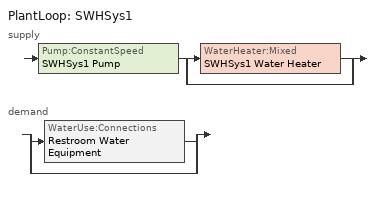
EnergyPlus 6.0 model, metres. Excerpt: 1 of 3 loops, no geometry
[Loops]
PlantLoop 'SWHSys1'
 supply: Pump:ConstantSpeed 'SWHSys1 Pump' > split
  | WaterHeater:Mixed 'SWHSys1 Water Heater'
  | bypass
 demand: split
  | WaterUse:Connections 'Restroom Water Equipment'
  | bypass
[WaterUse:Connections]
Restroom Water Equipment: Water Use Equipment 1=Restroom Water Equipment
[WaterUse:Equipment]
Restroom Water Equipment: Peak Flow Rate {m3/s}=1.89278e-05; Flow Rate Fraction Schedule=BLDG_OCC_SCH; Target Temperature Schedule=Restroom Water Equipment Temp Sched; Hot Water Supply Temperature Schedule Name  {C}=Restroom Water Equipment Hot Supply Temp Sched; Zone=Restroom; Sensible Fraction Schedule=Restroom Water Equipment Sensible fract sched; Latent Fraction Schedule=Restroom Water Equipment Latent fract sched
[SetpointManager:Scheduled]
SWHSys1 Loop Setpoint Manager: Control Variable {TEMP}=Temperature; Schedule=SWHSys1-Loop-Temp-Schedule; Setpoint Node=SWHSys1 Supply Outlet Node
[PlantLoop]
SWHSys1: Fluid Type {WATER}=Water; Loop Equipment Operation Scheme=SWHSys1 Loop Operation Scheme List; Maximum Loop Temperature {C}=60; Minimum Loop Temperature {C}=10; Maximum Loop Flow Rate {m3/s}=AUTOSIZE; Minimum Loop Flow Rate {m3/s}=0; Loop Volume {m3}=AUTOSIZE; Load Distribution Scheme {OPTIMAL | SEQUENTIAL}=Optimal
[Sizing:Plant]
SWHSys1: Loop Type {COOLING | HEATING}=Heating; Design Loop Exit Temperature {C}=60; Design Loop Temperature Difference {C}=5
[PlantEquipmentOperationSchemes]
SWHSys1 Loop Operation Scheme List: Control Scheme 1 Object Type {*******}=PlantEquipmentOperation:HeatingLoad; Control Scheme 1=SWHSys1 Operation Scheme; Control Scheme 1 Schedule=PlantOnSched
[PlantEquipmentOperation:HeatingLoad]
SWHSys1 Operation Scheme: Load Range 1 Lower Limit {W}=0; Load Range 1 Upper Limit {W}=1000000000000000; Priority Control 1 Equipment List=SWHSys1 Equipment List
[PlantEquipmentList]
SWHSys1 Equipment List: SWHSys1 Water Heater
[Pump:ConstantSpeed]
SWHSys1 Pump: Rated Flow Rate {m3/s}=AUTOSIZE; Rated Pump Head {Pa} [179352 Pa = 60 ft]=0.1; Rated Power Consumption {W}=AUTOSIZE; Motor Efficiency=1; Fraction of Motor Inefficiencies to Fluid Stream=0
[WaterHeater:Mixed]
SWHSys1 Water Heater: Tank Volume {m3}=0.1893; Setpoint Temperature Schedule=SWHSys1 Water Heater Setpoint Temperature Schedule Name; Deadband Temperature Difference {deltaC}=2; Maximum Temperature Limit {C}=82.2222; Heater Control Type {Cycle | Modulate}=Cycle; Heater Maximum Capacity {W}=845000; Heater Fuel Type=ELECTRICITY; Heater Thermal Efficiency=0.9; Off Cycle Parasitic Fuel Consumption Rate {W}=20; Off Cycle Parasitic Fuel Type=ELECTRICITY; Off Cycle Parasitic Heat Fraction To Tank=0.9; On Cycle Parasitic Fuel Type=ELECTRICITY; Ambient Temperature Indicator {Schedule | Zone | Outdoors}=SCHEDULE; Ambient Temperature Schedule=SWHSys1 Water Heater Ambient Temperature Schedule Name; Off Cycle Loss Coefficient to Ambient Temperature {W/K}=6; On Cycle Loss Coefficient to Ambient Temperature {W/K}=6; Use Side Effectiveness=1; Source Side Effectiveness=1; Use Side Design Flow Rate=AUTOSIZE; Source Side Design Flow Rate=AUTOSIZE; Indirect Water Heater Recovery Time=1.5
[UtilityCost:Tariff] Group=Comm Elect
Name | Output Meter | Conversion Factor Choice | Season Schedule | Demand Window Length | Monthly Charge or Variable
SCE_GS-1_GeneralService | ElectricityNet:Facility | kWh | SCESeasonsSchedule | HalfHour | 15.25
CA_EIAMonthlyRateGas | Gas:Facility | MCF |  |  | 0
[UtilityCost:Charge:Simple]
Name | Charge Variable | Tariff | Source Variable | Season | Category Variable | Cost per Unit Value or Variable
 | SummerDeliveryOnPeakEnergyCharge | SCE_TOU-8_GeneralServiceLarge | PeakEnergy | Summer | EnergyCharges | 0.01676
 | SummerDeliveryOffPeakEnergyCharge | SCE_TOU-8_GeneralServiceLarge | OffPeakEnergy | Summer | EnergyCharges | 0.01676
 | SummerDeliveryMidPeakEnergyCharge | SCE_TOU-8_GeneralServiceLarge | MidPeakEnergy | Summer | EnergyCharges | 0.01676
 | WinterDeliveryOffPeakEnergyCharge | SCE_TOU-8_GeneralServiceLarge | OffPeakEnergy | Winter | EnergyCharges | 0.01676
 | WinterDeliveryMidPeakEnergyCharge | SCE_TOU-8_GeneralServiceLarge | MidPeakEnergy | Winter | EnergyCharges | 0.01676
 | FacilitiesDemandCharge | SCE_TOU-8_GeneralServiceLarge | TotalDemand | Annual | DemandCharges | 6.35
 | SummerTOUOnPeakDemandCharge | SCE_TOU-8_GeneralServiceLarge | PeakDemand | Summer | DemandCharges | 8.84
 | SummerTOUMidPeakDemandCharge | SCE_TOU-8_GeneralServiceLarge | MidPeakDemand | Summer | DemandCharges | 0.76
 | TransformerDemandCharge | SCE_TOU-8_GeneralServiceLarge | TotalDemand | Annual | DemandCharges | 1
 | PowerFactorDemandCharge | SCE_TOU-8_GeneralServiceLarge | TotalDemand | Annual | DemandCharges | 0.23
 | TaxofEightPercent | SCE_TOU-8_GeneralServiceLarge | SubTotal | Annual | Taxes | 0.08
 | AnnualDeliveryEnergyCharge | SCE_GS-2_GeneralService | totalEnergy | Annual | EnergyCharges | 0.0189
 | AnnualFacilityDemandURGCharge | SCE_GS-2_GeneralService | totalDemand | Annual | DemandCharges | 0.77
 | AnnualFacilityDemandDelivCharge | SCE_GS-2_GeneralService | totalDemand | Annual | DemandCharges | 5.44
 | SummerTimeRelatedDemandCharge | SCE_GS-2_GeneralService | totalDemand | Summer | DemandCharges | 1.87
 | SummerTimeDemandDelivCharge | SCE_GS-2_GeneralService | totalDemand | Summer | DemandCharges | 7.04
 | TaxofEightPercent | SCE_GS-2_GeneralService | SubTotal | Annual | Taxes | 0.08
 | SummerEnergyCharge | SCE_GS-1_GeneralService | totalEnergy | Summer | EnergyCharges | 0.0808
 | WinterEnergyCharge | SCE_GS-1_GeneralService | totalEnergy | Winter | EnergyCharges | 0.0351
 | AnnualDeliveryEnergyCharge | SCE_GS-1_GeneralService | totalEnergy | Annual | EnergyCharges | 0.0694
 | taxofEightPercent | SCE_GS-1_GeneralService | SubTotal | Summer | Taxes | 0.08
 | MonthlyRateGasCharge | CA_EIAMonthlyRateGas | totalEnergy | Annual | EnergyCharges | CA_MonthlyGasRates
 | TaxofEightPercent | CA_EIAMonthlyRateGas | SubTotal | Annual | Taxes | 0.08
[UtilityCost:Qualify] Variable=TotalDemand; Season=Annual; Threshold Test=Count
Name | Tariff | Qualify Type | Threshold Value or Variable | Number of Months
MinDemand500kw | SCE_TOU-8_GeneralServiceLarge | Minimum | 500 | 12
MaxDemand500kw | SCE_GS-2_GeneralService | Maximum | 500 | 1
MinDemand20kw | SCE_GS-2_GeneralService | Minimum | 20 | 12
MaxDemand20kw | SCE_GS-1_GeneralService | Maximum | 20 | 1
[UtilityCost:Charge:Block]
Charge Variable=AnnualUtilityRetained; Tariff=SCE_GS-2_GeneralService; Source Variable=TotalEnergy; Season=Annual; Category Variable=EnergyCharges; Block Size Multiplier Value or Variable=totalDemand; Block Size 1 Value or Variable=300; Block 1 Cost per Unit Value or Variable=0.0694; Block Size 2 Value or Variable=remaining; Block 2 Cost per Unit Value or Variable=0.0791
[UtilityCost:Variable]
CA_MonthlyGasRates: Tariff=CA_EIAMonthlyRateGas; Variable Type=Currency; January Value=9.37; February Value=8.88; March Value=8.2; April Value=7.29; May Value=7.82; June Value=8.26; July Value=8.23; August Value=8.21; September Value=7.9; October Value=8.09; November Value=7.64; December Value=8.43
[Schedule:Compact]
Bldg_Occ_Sch: Fraction, Through: 11/30, For: Weekdays, Until: 06:00, 0, Until: 08:00, 0.125, Until: 09:00, 0.375, Until: 11:00, 0.5, Until: 13:00, 0.625, Until: 17:00, 0.5, Until: 19:00, 0.625, Until: 21:00, 0.5, Until: 22:00, 0.375, Until: 24:00, 0.125, For: Saturday, Until: 06:00, 0, Until: 08:00, 0.125, Until: 09:00, 0.375, Until: 11:00, 0.5, Until: 19:00, 0.625, Until: 21:00, 0.5, Until: 22:00, 0.375, Until: 24:00, 0.125, For: Sunday, Until: 06:00, 0, Until: 08:00, 0.125, Until: 09:00, 0.375, Until: 11:00, 0.5, Until: 17:00, 0.625, Until: 19:00, 0.5, Until: 20:00, 0.375, Until: 22:00, 0.125, Until: 24:00, 0, For: SummerDesignDay, Until: 24:00, 1, For: WinterDesignDay, Until: 24:00, 0, For: AllOtherDays, Until: 24:00, 0, Through: 12/31, For: Weekdays, Until: 06:00, 0, Until: 08:00, 0.25, Until: 09:00, 0.5, Until: 11:00, 0.75, Until: 13:00, 1, Until: 17:00, 0.75, Until: 19:00, 1, Until: 21:00, 0.75, Until: 22:00, 0.5, Until: 24:00, 0.25, For: Saturday, Until: 06:00, 0, Until: 08:00, 0.25, Until: 09:00, 0.5, Until: 11:00, 0.75, Until: 19:00, 1, Until: 21:00, 0.75, Until: 22:00, 0.5, Until: 24:00, 0.25, For: Sunday, Until: 06:00, 0, Until: 08:00, 0.25, Until: 09:00, 0.5, Until: 11:00, 0.75, Until: 17:00, 1, Until: 19:00, 0.75, Until: 20:00, 0.5, Until: 22:00, 0.25, Until: 24:00, 0, For: SummerDesignDay, Until: 24:00, 1, For: WinterDesignDay, Until: 24:00, 0, For: AllOtherDays, Until: 24:00, 0
PlantOnSched: On/Off, Through: 12/31, For: AllDays, Until: 24:00, 1
Restroom Water Equipment Latent fract sched: Through: 12/31, For: AllDays, Until: 24:00, 0.05
Restroom Water Equipment Sensible fract sched: Through: 12/31, For: AllDays, Until: 24:00, 0.2
Restroom Water Equipment Temp Sched: Through: 12/31, For: AllDays, Until: 24:00, 40
Restroom Water Equipment Hot Supply Temp Sched: Through: 12/31, For: AllDays, Until: 24:00, 55
SWHSys1-Loop-Temp-Schedule; SWHSys1 Water Heater Setpoint Temperature Schedule Name: Through: 12/31, For: AllDays, Until: 24:00, 60
SWHSys1 Water Heater Ambient Temperature Schedule Name: Through: 12/31, For: AllDays, Until: 24:00, 22
SCESeasonsSchedule: Through: 5/31, For: AllDays, Until: 24:00, 1, Through: 9/30, For: AllDays, Until: 24:00, 3, Through: 12/31, For: AllDays, Until: 24:00, 1
